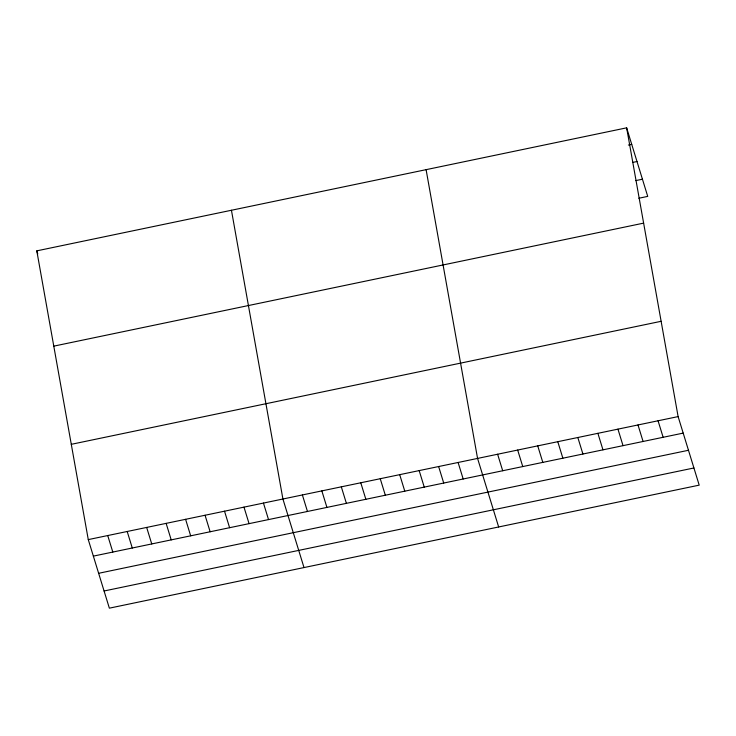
<?xml version="1.0" encoding="UTF-8"?>
<svg xmlns="http://www.w3.org/2000/svg" width="736" height="736" viewBox="0 0 736 736"><rect width="100%" height="100%" fill="white"/><g stroke="black" fill="none" stroke-linecap="round" stroke-linejoin="round"><path stroke-width="1.1" d="M626.64 127.834L678.114 416.594L699.2 485.144L109.36 608.166L88.274 539.608L36.8 250.856L626.64 127.834L647.726 196.392L638.82 198.251M628.378 145.047L631.718 144.348M632.546 162.454L637.008 161.524M635.766 180.605L642.445 179.216M53.783 346.141L643.623 223.128M71.282 444.323L661.121 321.301M88.274 539.608L678.114 416.594M93.352 556.122L683.192 433.108M98.633 573.298L688.473 450.276M104.08 590.99L693.919 467.976M658.058 420.78L663.136 437.285M638.002 424.957L643.08 441.471M617.946 429.143L623.024 445.657M597.89 433.329L602.968 449.834M577.834 437.506L582.921 454.02M557.787 441.692L562.865 458.197M537.731 445.869L542.809 462.383M517.675 450.055L522.753 466.569M497.619 454.241L502.697 470.746M498.658 526.976L477.563 458.418L426.098 169.666M458.105 462.484L463.183 478.989M438.638 466.541L443.716 483.046M419.17 470.598L424.249 487.112M399.703 474.656L404.782 491.17M380.245 478.722L385.324 495.227M360.778 482.779L365.856 499.293M341.311 486.836L346.389 503.35M321.844 490.894L326.922 507.408M302.386 494.96L307.464 511.465M304.005 567.566L282.918 499.017L231.444 210.257M263.451 503.074L268.53 519.588M243.984 507.132L249.072 523.646M224.526 511.198L229.604 527.703M205.059 515.255L210.137 531.769M185.592 519.312L190.67 535.826M166.134 523.37L171.212 539.884M146.666 527.436L151.745 543.941M127.199 531.493L132.278 548.007M36.8 250.856L37.757 253.948M107.732 535.55L112.81 552.064"/></g></svg>
